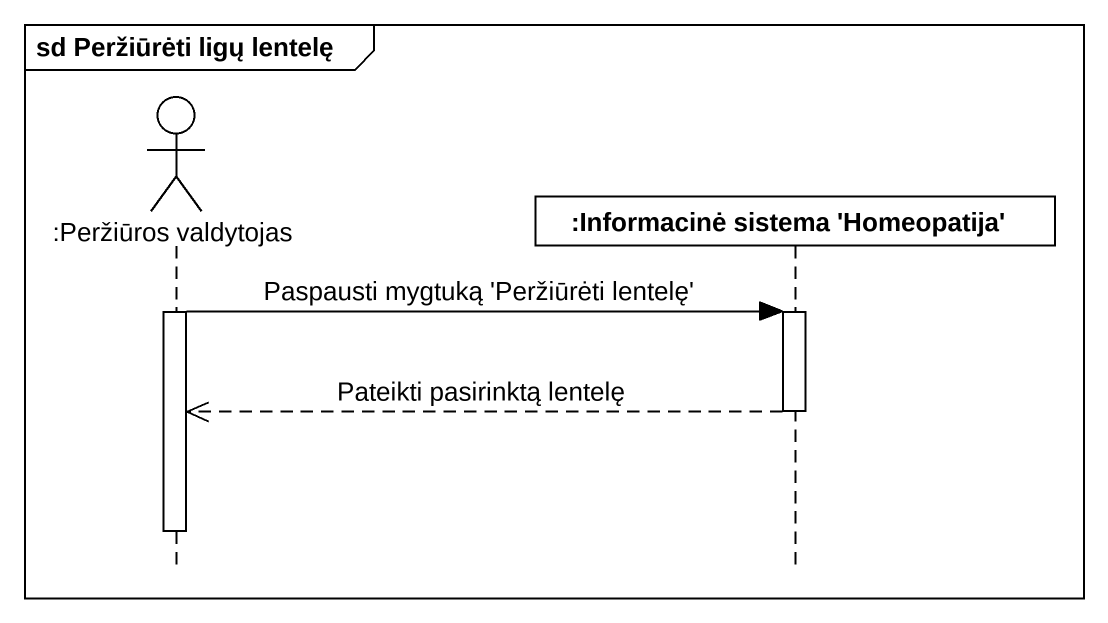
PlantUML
@startuml
mainframe sd Peržiūrėti ligų lentelę
hide footbox
actor ":Peržiūros valdytojas" as Peržiūros_valdytojas
participant ":Informacinė sistema 'Homeopatija'" as Informacinė_sistema

activate Peržiūros_valdytojas
Peržiūros_valdytojas -> Informacinė_sistema : Paspausti mygtuką 'Peržiūrėti lentelę'
activate Informacinė_sistema
Informacinė_sistema -->> Peržiūros_valdytojas : Pateikti pasirinktą lentelę
deactivate Informacinė_sistema
deactivate Peržiūros_valdytojas
@enduml
